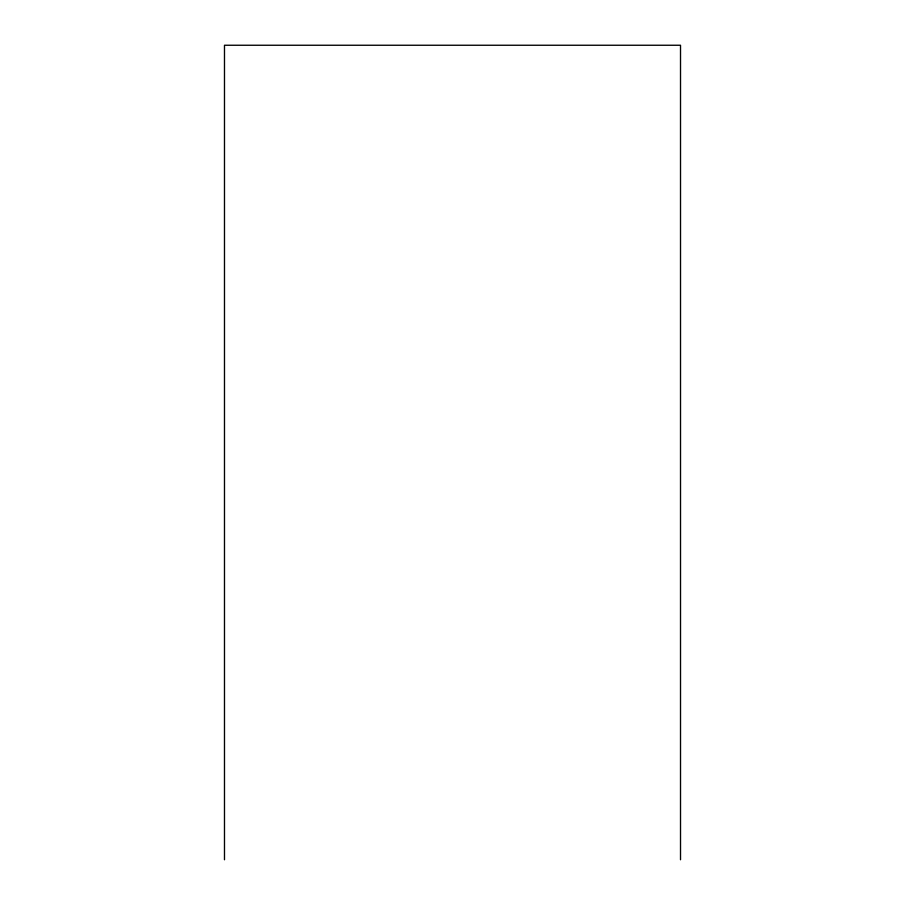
<?xml version="1.0" encoding="UTF-8"?>
<svg xmlns="http://www.w3.org/2000/svg" width="905" height="905" viewBox="0 0 905 905"><rect width="100%" height="100%" fill="white"/><g stroke="black" fill="none" stroke-linecap="round" stroke-linejoin="round"><path stroke-width="1.36" d="M680.515 859.75L680.515 45.25L224.485 45.25L224.485 859.75"/></g></svg>
